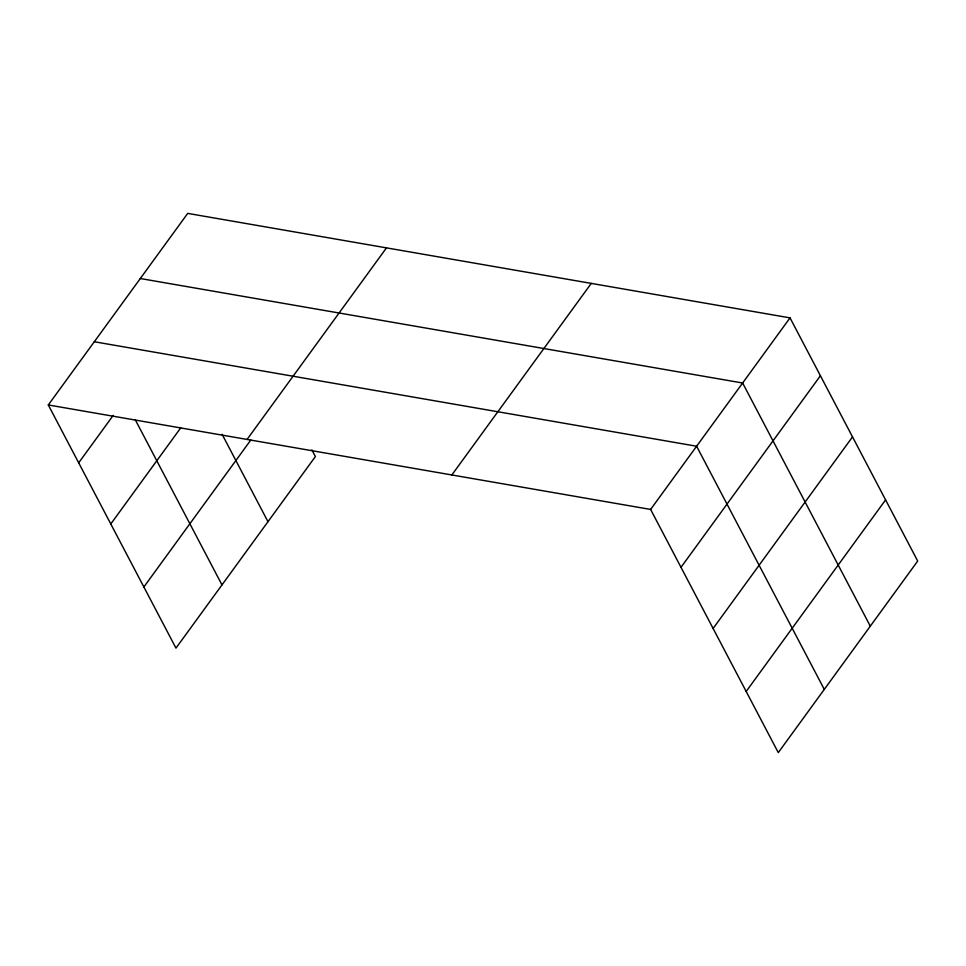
<?xml version="1.0" encoding="UTF-8"?>
<svg xmlns="http://www.w3.org/2000/svg" width="966" height="966" viewBox="0 0 966 966"><rect width="100%" height="100%" fill="white"/><g stroke="black" fill="none" stroke-linecap="round" stroke-linejoin="round"><path stroke-width="1.45" d="M48.3 404.959L187.718 213.389L790.031 317.874L917.7 561.041L778.282 752.611L650.613 509.444L48.3 404.959L175.969 648.126L315.387 456.556L311.897 449.902M78.681 462.835L113.191 415.416M110.788 523.983L180.678 427.938M247.067 439.445L386.485 247.864M143.862 586.978L250.798 440.037M451.846 474.97L591.277 283.388M650.613 509.444L790.031 317.874M680.994 567.32L820.412 375.738M713.101 628.468L852.519 436.886M746.175 691.463L885.593 499.893M140.311 278.522L742.637 383.007L870.294 626.173M94.306 341.747L696.619 446.232L824.288 689.398M222.095 434.289L267.98 521.688M135.155 419.546L221.975 584.913"/></g></svg>
